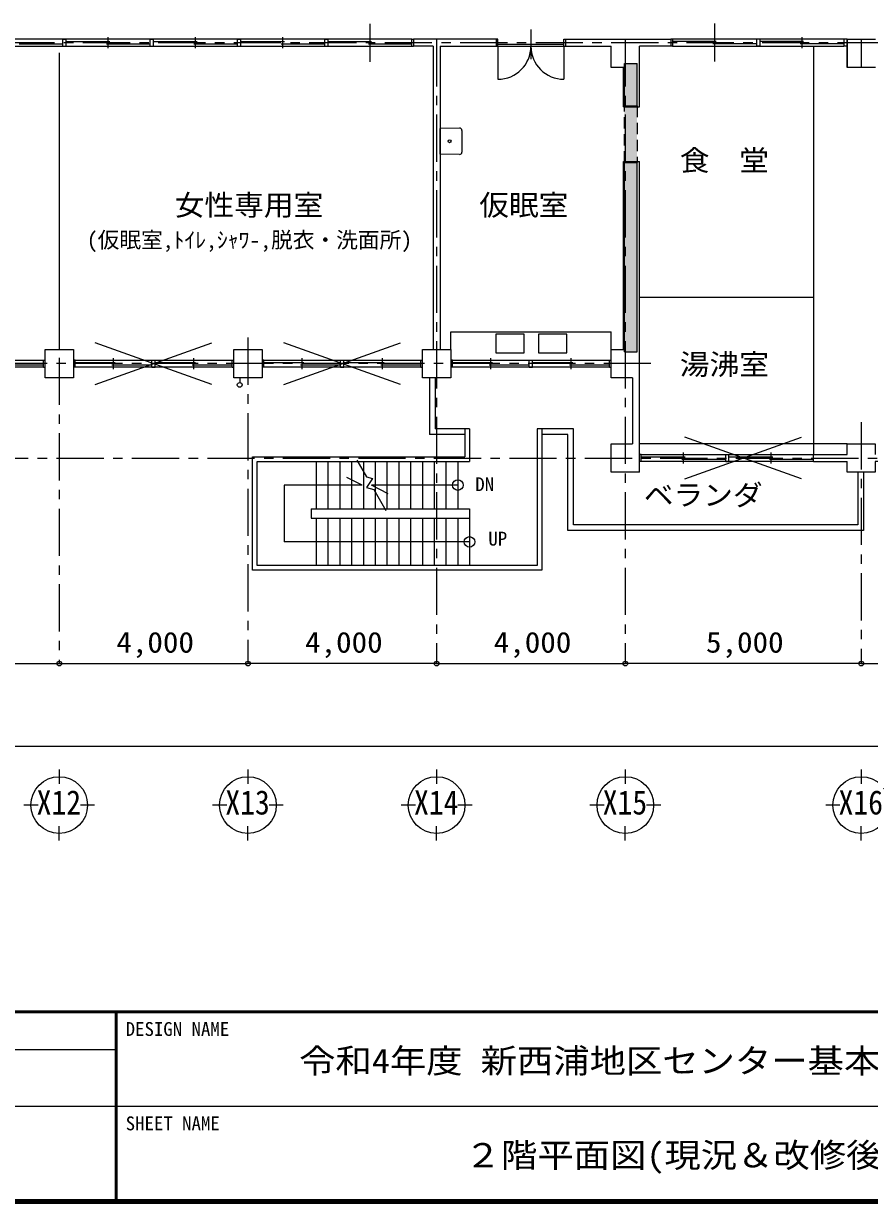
# Model space of a CAD drawing. Units: millimetres at full size, sheet at 1:200; details may follow other scales. Extents: x -55340 to 55340, y -38040 to 38040.
# Drawn here: x 1335 to 19267, y -38040 to -13062 of the extents above; entities that cross this region are included whole.
import ezdxf
from ezdxf.enums import TextEntityAlignment as Align

# ---------------------------------------------------------------- set-up
doc = ezdxf.new("R2010")
doc.units = ezdxf.units.MM
doc.header["$LTSCALE"] = 200
doc.header["$PDMODE"] = 32
doc.header["$PDSIZE"] = 100
doc.linetypes.add('CHAIN1', pattern=[8, 5, -1, 1, -1])
doc.linetypes.add('DASHED1', pattern=[1.8, 1.2, -0.6])
for name, color, linetype, lineweight in [('0-1_通り芯', 3, 'Continuous', 18), ('0-2_躯体', 3, 'Continuous', 18), ('0-4_仕上', 7, 'Continuous', 18), ('0-5_建具(ｻｯｼ)', 3, 'Continuous', 18), ('0-6_建具(内部)', 3, 'Continuous', 18), ('0-9_家具・設備', 4, 'Continuous', 9), ('0-A_寸法', 6, 'Continuous', 9), ('0-B_文字', 4, 'Continuous', 9), ('0-F_予備', 4, 'Continuous', 9), ('2-0_補助線', 2, 'Continuous', 25), ('2-D_予備', 2, 'Continuous', 25), ('F-0_F-0ﾚｲﾔ', 5, 'Continuous', 50)]:
    doc.layers.add(name, color=color, linetype=linetype, lineweight=lineweight)
for name, color, linetype in [('0-D_予備', 2, 'Continuous'), ('3-D_予備', 91, 'Continuous'), ('F-A_F-Aﾚｲﾔ', 7, 'Continuous'), ('F-B_F-Bﾚｲﾔ', 6, 'Continuous')]:
    doc.layers.add(name, color=color, linetype=linetype)
doc.styles.add('ＭＳ ゴシック', font='')
doc.styles.get('ＭＳ ゴシック').set_extended_font_data('MS Gothic')

msp = doc.modelspace()

# ---------------------------------------------------------------- linework, layer by layer
at = {"layer": '0-1_通り芯', "color": 4, "linetype": 'CHAIN1', "lineweight": 9}
for p, q in [((24391.9, -13467), (-47566.2, -13467)), ((10091.9, -13392), (10091.9, -26623.5)), ((14091.9, -13392), (14091.9, -26623.5)), ((19091.9, -13392), (19091.9, -13992)), ((6091.9, -19716.9), (6091.9, -26623.5)), ((2091.9, -20141.8), (2091.9, -26623.5)), ((14633.2, -20267), (-49340.7, -20267)), ((19091.9, -21508.3), (19091.9, -26623.5)), ((-47566.2, -22267), (40940.1, -22267))]:
    msp.add_line(p, q, dxfattribs=at)
at = {"layer": '0-1_通り芯'}
for p, q in [((2091.9, -28870.5), (2091.9, -29170.5)), ((6091.9, -28870.5), (6091.9, -29170.5)), ((10091.9, -28870.5), (10091.9, -29170.5)), ((14091.9, -28870.5), (14091.9, -29170.5)), ((19091.9, -28870.5), (19091.9, -29170.5)), ((1641.9, -29620.5), (1341.9, -29620.5)), ((2841.9, -29620.5), (2541.9, -29620.5)), ((5641.9, -29620.5), (5341.9, -29620.5)), ((6841.9, -29620.5), (6541.9, -29620.5)), ((9641.9, -29620.5), (9341.9, -29620.5)), ((10841.9, -29620.5), (10541.9, -29620.5)), ((13641.9, -29620.5), (13341.9, -29620.5)), ((14841.9, -29620.5), (14541.9, -29620.5)), ((18641.9, -29620.5), (18341.9, -29620.5)), ((2091.9, -30370.5), (2091.9, -30070.5)), ((6091.9, -30370.5), (6091.9, -30070.5)), ((10091.9, -30370.5), (10091.9, -30070.5)), ((14091.9, -30370.5), (14091.9, -30070.5)), ((19091.9, -30370.5), (19091.9, -30070.5))]:
    msp.add_line(p, q, dxfattribs=at)
for centre in [(2091.9, -29620.5), (6091.9, -29620.5), (10091.9, -29620.5), (14091.9, -29620.5), (19091.9, -29620.5)]:
    msp.add_circle(centre, 600, dxfattribs=at)
at = {"layer": '0-2_躯体'}
for p, q in [((11356.9, -13392), (9604.4, -13392)), ((9604.4, -13392), (9604.4, -13542)), ((11356.9, -13392), (11356.9, -13542)), ((12826.9, -13392), (12826.9, -13542)), ((12826.9, -13392), (15056.8, -13392)), ((15056.8, -13392), (15056.8, -13542)), ((18791.9, -13392), (18791.9, -13992)), ((10016.9, -13542), (9604.4, -13542)), ((10016.9, -13542), (10016.9, -19967)), ((10166.9, -13542), (10166.9, -19967)), ((10166.9, -13542), (11356.9, -13542)), ((12826.9, -13542), (13791.9, -13542)), ((13791.9, -13992), (13791.9, -13542)), ((15056.8, -13542), (14391.9, -13542)), ((14391.9, -14827), (14391.9, -13542)), ((14051.9, -13992), (13791.9, -13992)), ((14051.9, -14827), (14051.9, -13992)), ((14051.9, -14827), (14391.9, -14827)), ((14051.9, -15987), (14391.9, -15987)), ((14391.9, -22567), (14391.9, -15987)), ((5791.9, -19967), (6391.9, -19967)), ((5791.9, -20567), (5791.9, -19967)), ((6391.9, -19967), (6391.9, -20567)), ((9791.9, -19967), (10391.8, -19967)), ((9791.9, -20567), (9791.9, -19967)), ((10391.8, -19967), (10391.8, -20567)), ((13791.9, -20567), (13791.9, -19967)), ((6391.9, -20567), (5791.9, -20567)), ((10391.8, -20567), (9791.9, -20567)), ((14241.9, -20567), (13791.9, -20567)), ((14241.9, -20567), (14241.9, -21967)), ((13791.9, -21967), (14241.9, -21967)), ((13791.9, -22567), (13791.9, -21967)), ((18081.8, -22192), (18791.9, -22192)), ((18116.9, -22342), (18791.9, -22342)), ((14391.9, -22567), (13791.9, -22567))]:
    msp.add_line(p, q, dxfattribs=at)
for points in [[(19391.9, -13992), (18791.9, -13992), (18791.9, -13392), (19391.9, -13392)], [(13791.9, -19967), (14051.9, -19967), (14051.9, -15987)], [(2391.8, -19967), (2391.8, -20567), (1791.9, -20567), (1791.9, -19967)], [(1791.9, -19967), (2091.9, -19967), (2391.8, -19967)], [(18791.9, -22192), (18791.9, -21967), (19391.8, -21967), (19391.8, -22192)], [(20291.8, -22192), (20291.8, -22342), (19391.8, -22342), (19391.8, -22567), (18791.9, -22567), (18791.9, -22342)]]:
    msp.add_lwpolyline(points, dxfattribs=at)
at = {"layer": '0-4_仕上'}
for p, q in [((2091.9, -13679.2), (2091.9, -19967)), ((18081.8, -13542), (18081.8, -17595.6)), ((18081.8, -17595.6), (18081.8, -22192)), ((18081.8, -18867), (14391.9, -18867))]:
    msp.add_line(p, q, dxfattribs=at)
at = {"layer": '0-5_建具(ｻｯｼ)', "color": 4, "lineweight": 9}
for p, q in [((-1573.1, -20192), (1756.9, -20192)), ((2426.9, -20192), (5756.9, -20192)), ((6426.8, -20192), (9756.9, -20192)), ((10426.9, -20192), (13756.9, -20192)), ((1756.9, -20342), (-1573.1, -20342)), ((5756.9, -20342), (2426.9, -20342)), ((9756.9, -20342), (6426.8, -20342)), ((13756.9, -20342), (10426.9, -20342)), ((14426.9, -22192), (18081.8, -22192)), ((18081.8, -22342), (14426.9, -22342))]:
    msp.add_line(p, q, dxfattribs=at)
at = {"layer": '0-5_建具(ｻｯｼ)'}
for p, q in [((2426.9, -20192), (2391.8, -20192)), ((2426.9, -20342), (2426.9, -20192)), ((3241.9, -20384.9), (3241.9, -20149.2)), ((4056.9, -20192), (4126.9, -20192)), ((4056.9, -20342), (4056.9, -20192)), ((4941.9, -20384.9), (4941.9, -20149.2)), ((6426.8, -20192), (6391.9, -20192)), ((6426.8, -20342), (6426.8, -20192)), ((7241.9, -20384.9), (7241.9, -20149.2)), ((8056.8, -20192), (8126.9, -20192)), ((8056.8, -20342), (8056.8, -20192)), ((8941.9, -20384.9), (8941.9, -20149.2)), ((10426.9, -20192), (10391.8, -20192)), ((10426.9, -20342), (10426.9, -20192)), ((11241.8, -20384.9), (11241.8, -20149.2)), ((12056.9, -20192), (12126.9, -20192)), ((12056.9, -20342), (12056.9, -20192)), ((12941.9, -20384.9), (12941.9, -20149.2)), ((906.9, -20292.7), (1756.9, -20292.7)), ((1756.9, -20342), (1791.9, -20342)), ((2426.9, -20342), (2391.8, -20342)), ((2426.9, -20241.3), (3276.9, -20241.3)), ((3206.9, -20292.7), (4056.9, -20292.7)), ((4126.9, -20241.3), (4976.9, -20241.3)), ((4906.9, -20292.7), (5756.9, -20292.7)), ((5756.9, -20342), (5791.9, -20342)), ((6426.8, -20342), (6391.9, -20342)), ((6426.8, -20241.3), (7276.9, -20241.3)), ((7206.8, -20292.7), (8056.8, -20292.7)), ((8126.9, -20241.3), (8976.9, -20241.3)), ((8906.9, -20292.7), (9756.9, -20292.7)), ((9756.9, -20342), (9791.9, -20342)), ((10426.9, -20342), (10391.8, -20342)), ((10426.9, -20241.3), (11276.9, -20241.3)), ((11206.9, -20292.7), (12056.9, -20292.7)), ((12126.9, -20241.3), (12976.9, -20241.3)), ((12906.9, -20292.7), (13756.9, -20292.7)), ((13756.9, -20342), (13791.9, -20342)), ((15323.1, -22384.9), (15323.1, -22149.2)), ((16219.4, -22192), (16289.4, -22192)), ((16219.4, -22342), (16219.4, -22192)), ((17185.6, -22384.9), (17185.6, -22149.2)), ((18081.8, -22342), (18081.8, -22192)), ((14426.9, -22342), (14391.9, -22342)), ((14426.9, -22241.3), (15358.1, -22241.3)), ((15288.1, -22292.7), (16219.4, -22292.7)), ((16289.4, -22241.3), (17220.6, -22241.3)), ((17150.6, -22292.7), (18081.8, -22292.7)), ((18081.8, -22342), (18116.9, -22342))]:
    msp.add_line(p, q, dxfattribs=at)
for points in [[(1756.9, -20342), (1756.9, -20192), (1791.9, -20192)], [(4056.9, -20342), (4126.9, -20342), (4126.9, -20192)], [(5756.9, -20342), (5756.9, -20192), (5791.9, -20192)], [(8056.8, -20342), (8126.9, -20342), (8126.9, -20192)], [(9756.9, -20342), (9756.9, -20192), (9791.9, -20192)], [(12056.9, -20342), (12126.9, -20342), (12126.9, -20192)], [(13756.9, -20342), (13756.9, -20192), (13791.9, -20192)], [(14426.9, -22342), (14426.9, -22192), (14391.9, -22192)], [(16219.4, -22342), (16289.4, -22342), (16289.4, -22192)]]:
    msp.add_lwpolyline(points, dxfattribs=at)
at = {"layer": '0-6_建具(内部)'}
for p, q in [((8679.4, -13872), (8679.4, -13065)), ((15981.8, -13062.1), (15981.8, -13869.1)), ((2169.4, -13392), (2239.4, -13392)), ((2169.4, -13542), (2169.4, -13392)), ((2239.4, -13441.3), (3164.4, -13441.3)), ((3129.4, -13584.9), (3129.4, -13349.2)), ((4089.4, -13542), (4089.4, -13392)), ((4089.4, -13441.3), (5014.4, -13441.3)), ((4979.4, -13584.9), (4979.4, -13349.2)), ((5939.4, -13542), (5939.4, -13392)), ((5939.4, -13441.3), (6864.4, -13441.3)), ((6829.4, -13584.9), (6829.4, -13349.2)), ((7789.4, -13542), (7789.4, -13392)), ((7789.4, -13441.3), (8714.4, -13441.3)), ((9569.4, -13542), (9569.4, -13392)), ((9569.4, -13392), (9604.4, -13392)), ((11391.9, -13392), (11356.9, -13392)), ((11391.9, -13542), (11391.9, -13392)), ((12791.9, -13392), (12826.9, -13392)), ((12791.9, -13542), (12791.9, -13392)), ((15091.8, -13392), (15056.8, -13392)), ((16016.8, -13441.3), (15091.8, -13441.3)), ((16941.8, -13392), (16941.8, -13542)), ((17866.9, -13441.3), (16941.8, -13441.3)), ((17831.9, -13349.2), (17831.9, -13584.9)), ((1244.4, -13492.7), (2169.4, -13492.7)), ((3094.4, -13492.7), (4019.4, -13492.7)), ((4019.4, -13542), (4089.4, -13542)), ((4944.4, -13492.7), (5869.4, -13492.7)), ((5869.4, -13542), (5939.4, -13542)), ((6794.4, -13492.7), (7719.4, -13492.7)), ((7719.4, -13542), (7789.4, -13542)), ((8644.4, -13492.7), (9569.4, -13492.7)), ((9569.4, -13542), (9604.4, -13542)), ((11356.9, -13542), (12826.9, -13542)), ((11391.9, -13499.2), (12791.9, -13499.2)), ((16871.9, -13492.7), (15946.8, -13492.7)), ((16941.8, -13542), (16871.9, -13542)), ((18721.9, -13492.7), (17796.9, -13492.7)), ((18791.9, -13542), (18721.9, -13542))]:
    msp.add_line(p, q, dxfattribs=at)
at = {"layer": '0-6_建具(内部)', "color": 4, "lineweight": 9}
for p, q in [((12091.9, -13189.9), (12091.9, -13818.4)), ((9569.4, -13392), (-1460.6, -13392)), ((18721.9, -13392), (15091.8, -13392)), ((-1460.6, -13542), (9569.4, -13542)), ((11391.9, -13542), (11391.9, -14242)), ((12791.9, -13542), (12791.9, -14242)), ((15091.8, -13542), (18721.9, -13542))]:
    msp.add_line(p, q, dxfattribs=at)
at = {"layer": '0-6_建具(内部)'}
for points in [[(2169.4, -13542), (2239.4, -13542), (2239.4, -13392)], [(4019.4, -13542), (4019.4, -13392), (4089.4, -13392)], [(5869.4, -13542), (5869.4, -13392), (5939.4, -13392)], [(7719.4, -13542), (7719.4, -13392), (7789.4, -13392)], [(15091.8, -13392), (15091.8, -13542), (15056.8, -13542)], [(16941.8, -13392), (16871.9, -13392), (16871.9, -13542)], [(18791.9, -13392), (18721.9, -13392), (18721.9, -13542)]]:
    msp.add_lwpolyline(points, dxfattribs=at)
at = {"layer": '0-6_建具(内部)', "color": 4, "lineweight": 9}
for centre, start, end in [((11391.9, -13542), 270, 0), ((12791.9, -13542), 180, 270)]:
    msp.add_arc(centre, 700, start, end, dxfattribs=at)
at = {"layer": '0-9_家具・設備', "color": 7, "lineweight": 18}
for p, q in [((10575.8, -15277.9), (10166.9, -15286.8)), ((10626.9, -15327.9), (10626.9, -15785.7)), ((10391.8, -19592), (13791.9, -19592)), ((10391.8, -19967), (10391.8, -19592)), ((13791.9, -19967), (13791.9, -19592)), ((5916.8, -20567), (5916.8, -20667)), ((9941.9, -20567), (9941.9, -21767)), ((10061.9, -20567), (10061.9, -21647)), ((10788.9, -21647), (10061.9, -21647)), ((10688.9, -21647), (10688.9, -22244.3)), ((10788.9, -21647), (10788.9, -22344.3)), ((12996.4, -21647), (12221.7, -21647)), ((12221.7, -21647), (12221.7, -24544.3)), ((12321.7, -21647), (12321.7, -24644.3)), ((10688.9, -21767), (9941.9, -21767)), ((18791.9, -21967), (14391.9, -21967)), ((6188.9, -24644.3), (6188.9, -22244.3)), ((6188.9, -22244.3), (10688.9, -22244.3)), ((19019.8, -22567), (19019.8, -23679.6)), ((19139.8, -22567), (19139.8, -23799.6)), ((19139.8, -23799.6), (12876.4, -23799.6)), ((12321.7, -24644.3), (6188.9, -24644.3)), ((12221.7, -24544.3), (6288.9, -24544.3))]:
    msp.add_line(p, q, dxfattribs=at)
for points in [[(10575.8, -15835.7), (10166.9, -15826.8), (10166.9, -15286.8)], [(19019.8, -23679.6), (12996.4, -23679.6), (12996.4, -21647)], [(12876.4, -23799.6), (12876.4, -21767), (12321.7, -21767)], [(6288.9, -24544.3), (6288.9, -22344.3), (10788.9, -22344.3)]]:
    msp.add_lwpolyline(points, dxfattribs=at)
at = {"layer": '0-9_家具・設備'}
for points in [[(11949.4, -19642), (11349.4, -19642), (11349.4, -20042), (11949.4, -20042)], [(12851.9, -19642), (12251.9, -19642), (12251.9, -20042), (12851.9, -20042)]]:
    msp.add_lwpolyline(points, close=True, dxfattribs=at)
at = {"layer": '0-9_家具・設備', "color": 7, "lineweight": 18}
for centre, radius in [((10366.9, -15556.8), 30), ((5916.8, -20717), 50)]:
    msp.add_circle(centre, radius, dxfattribs=at)
for centre, start, end in [((10576.9, -15327.9), 0.00005, 91.24535), ((10576.9, -15785.7), 268.75481, 0.00005)]:
    msp.add_arc(centre, 50, start, end, dxfattribs=at)
at = {"layer": '0-A_寸法', "color": 4}
for p, q in [((10091.9, -26623.5), (6091.9, -26623.5)), ((10091.9, -26623.5), (14091.8, -26623.5)), ((19091.9, -26623.5), (14091.8, -26623.5))]:
    msp.add_line(p, q, dxfattribs=at)
for points in [[(-10158.1, -26623.5), (-5908.1, -26623.5), (-1908.1, -26623.5), (2091.9, -26623.5), (6091.9, -26623.5)], [(19091.9, -26623.5), (24091.9, -26623.5), (28091.9, -26623.5), (31591.9, -26623.5), (34091.9, -26623.5), (35741.9, -26623.5)], [(-42908.1, -28370.5), (28091.9, -28370.5), (35741.9, -28370.5)]]:
    msp.add_lwpolyline(points, dxfattribs=at)
at = {"layer": '0-A_寸法'}
for p in [(2091.9, -26623.5), (6091.9, -26623.5), (10091.9, -26623.5), (14091.8, -26623.5), (19091.9, -26623.5)]:
    msp.add_point(p, dxfattribs=at)
at = {"layer": '0-B_文字'}
for p, q in [((8400.3, -22311.7), (8604.6, -22664.7)), ((8514.7, -22844.3), (8189.3, -22680.6)), ((8514.7, -22844.3), (6859.1, -22844.3)), ((6859.1, -22844.3), (6859.1, -24044.3)), ((9067.7, -23024.8), (8708.9, -22844.3)), ((10538.9, -22844.3), (8708.9, -22844.3)), ((8759.1, -22931.7), (9016.5, -23376.7)), ((10788.9, -24044.3), (6859.1, -24044.3))]:
    msp.add_line(p, q, dxfattribs=at)
msp.add_lwpolyline([(8604.6, -22664.7), (8730.3, -22698.3), (8603.8, -22890.3), (8759.1, -22931.7)], dxfattribs=at)
for centre in [(10541.8, -22840.3), (10788.9, -24044.3)]:
    msp.add_circle(centre, 112.1, dxfattribs=at)
at = {"layer": '0-F_予備'}
for p, q in [((7538.9, -22344.3), (7538.9, -23344.3)), ((7788.9, -22344.3), (7788.9, -23344.3)), ((8038.9, -22344.3), (8038.9, -23344.3)), ((8288.9, -22344.3), (8288.9, -23344.3)), ((8538.9, -22344.3), (8538.9, -23344.3)), ((8788.9, -22344.3), (8788.9, -23344.3)), ((9038.9, -22344.3), (9038.9, -23344.3)), ((9288.9, -22344.3), (9288.9, -23344.3)), ((9538.9, -22344.3), (9538.9, -23344.3)), ((9788.9, -22344.3), (9788.9, -23344.3)), ((10038.9, -22344.3), (10038.9, -23344.3)), ((10288.9, -22344.3), (10288.9, -23344.3)), ((10538.9, -22344.3), (10538.9, -23344.3)), ((10788.9, -23344.3), (10788.9, -24544.3)), ((7538.9, -23544.3), (7538.9, -24544.3)), ((7788.9, -23544.3), (7788.9, -24544.3)), ((8038.9, -23544.3), (8038.9, -24544.3)), ((8288.9, -23544.3), (8288.9, -24544.3)), ((8538.9, -23544.3), (8538.9, -24544.3)), ((8788.9, -23544.3), (8788.9, -24544.3)), ((9038.9, -23544.3), (9038.9, -24544.3)), ((9288.9, -23544.3), (9288.9, -24544.3)), ((9538.9, -23544.3), (9538.9, -24544.3)), ((9788.9, -23544.3), (9788.9, -24544.3)), ((10038.9, -23544.3), (10038.9, -24544.3)), ((10288.9, -23544.3), (10288.9, -24544.3)), ((10538.9, -23544.3), (10538.9, -24544.3))]:
    msp.add_line(p, q, dxfattribs=at)
at = {"layer": '0-F_予備', "color": 3, "lineweight": 18}
msp.add_line((7429.3, -23344.3), (10788.9, -23344.3), dxfattribs=at)
msp.add_lwpolyline([(7429.3, -23344.3), (7429.3, -23544.3), (10788.9, -23544.3)], dxfattribs=at)
at = {"layer": '2-0_補助線'}
for p, q in [((5328.7, -20706.4), (2855, -19827.6)), ((2855, -20706.4), (5328.7, -19827.6)), ((9328.7, -20706.4), (6855, -19827.6)), ((6855, -20706.4), (9328.7, -19827.6)), ((17828.7, -22706.4), (15355, -21827.6)), ((15355, -22706.4), (17828.7, -21827.6))]:
    msp.add_line(p, q, dxfattribs=at)
at = {"layer": '2-D_予備'}
for p, q in [((14071.9, -13907), (14341.9, -13907)), ((14071.9, -14807), (14071.9, -13907)), ((14341.9, -14807), (14341.9, -13907)), ((14071.9, -14807), (14341.9, -14807)), ((14071.9, -16007), (14341.9, -16007)), ((14071.9, -20017), (14071.9, -16007)), ((14341.9, -20017), (14341.9, -16007)), ((14071.9, -20017), (14341.9, -20017))]:
    msp.add_line(p, q, dxfattribs=at)
at = {"layer": '2-D_予備', "linetype": 'DASHED1'}
for p, q in [((14071.9, -16007), (14071.9, -14807)), ((14341.9, -14807), (14341.9, -16007)), ((14071.9, -16007), (14341.9, -16007))]:
    msp.add_line(p, q, dxfattribs=at)
at = {"layer": '3-D_予備'}
msp.add_solid([(14071.9, -13907), (14341.9, -13907), (14071.9, -20017), (14341.9, -20017)], dxfattribs=at)
at = {"layer": 'F-0_F-0ﾚｲﾔ'}
for p, q in [((-55300, -34000), (55300, -34000)), ((3300, -34000), (3300, -38000)), ((-55340, -38040), (55340, -38040)), ((-55300, -38000), (55300, -38000))]:
    msp.add_line(p, q, dxfattribs=at)
at = {"layer": 'F-0_F-0ﾚｲﾔ', "color": 2, "lineweight": 25}
for p, q in [((-8700, -34800), (3300, -34800)), ((-16700, -36000), (33300, -36000))]:
    msp.add_line(p, q, dxfattribs=at)

# ---------------------------------------------------------------- texts
at = {"layer": '0-1_通り芯', "color": 2, "style": 'ＭＳ ゴシック', "width": 0.9}
for s, p in [('X12', (1612.1, -29974.7)), ('X13', (5612.1, -29974.7)), ('X14', (9612.1, -29974.7)), ('X15', (13612.1, -29974.7)), ('X16', (18612.1, -29974.7))]:
    msp.add_text(s, height=513.2, dxfattribs=at).set_placement(p, align=Align.BOTTOM_LEFT)
at = {"layer": '0-A_寸法', "color": 2, "style": 'ＭＳ ゴシック', "width": 1.1}
for s, p in [('4,000', (3301.9, -26523.5)), ('4,000', (7301.9, -26523.5)), ('4,000', (11301.9, -26523.5)), ('5,000', (15801.9, -26523.5))]:
    msp.add_text(s, height=439.9, dxfattribs=at).set_placement(p, align=Align.BOTTOM_LEFT)
at = {"layer": '0-B_文字', "color": 2, "style": 'ＭＳ ゴシック', "width": 1.05}
for s, p in [('食\u3000堂', (15247, -16311.3)), ('女性専用室', (4538.4, -17259.9)), ('仮眠室', (10994.6, -17259.9)), ('湯沸室', (15247, -20634.9)), ('ベランダ', (14483.6, -23404))]:
    msp.add_text(s, height=439.9, dxfattribs=at).set_placement(p, align=Align.BOTTOM_LEFT)
at = {"layer": '0-B_文字', "color": 2, "style": 'ＭＳ ゴシック'}
msp.add_text('(仮眠室,ﾄｲﾚ,ｼｬﾜ-,脱衣・洗面所)', height=337.2, dxfattribs=at).set_placement((2675.8, -17915.5), align=Align.BOTTOM_LEFT)
at = {"layer": '0-D_予備', "style": 'ＭＳ ゴシック'}
for s, p in [('DN', (10911.7, -23057.4)), ('UP', (11188.3, -24210))]:
    msp.add_text(s, height=293.3, dxfattribs=at).set_placement(p, align=Align.BOTTOM_LEFT)
at = {"layer": 'F-A_F-Aﾚｲﾔ', "style": 'ＭＳ ゴシック'}
for s, p in [('DESIGN NAME', (3500, -34600)), ('SHEET NAME', (3500, -36600))]:
    msp.add_text(s, height=293.3, dxfattribs=at).set_placement(p, align=Align.BOTTOM_LEFT)
at = {"layer": 'F-B_F-Bﾚｲﾔ', "style": 'ＭＳ ゴシック', "width": 1.1}
for s, p in [('令和4年度 新西浦地区センター基本計画策定業務委託', (7177.5, -35450)), ('２階平面図(現況＆改修後)（案）', (10687.5, -37450))]:
    msp.add_text(s, height=513.2, dxfattribs=at).set_placement(p, align=Align.BOTTOM_LEFT)

doc.saveas('drawing.dxf')
